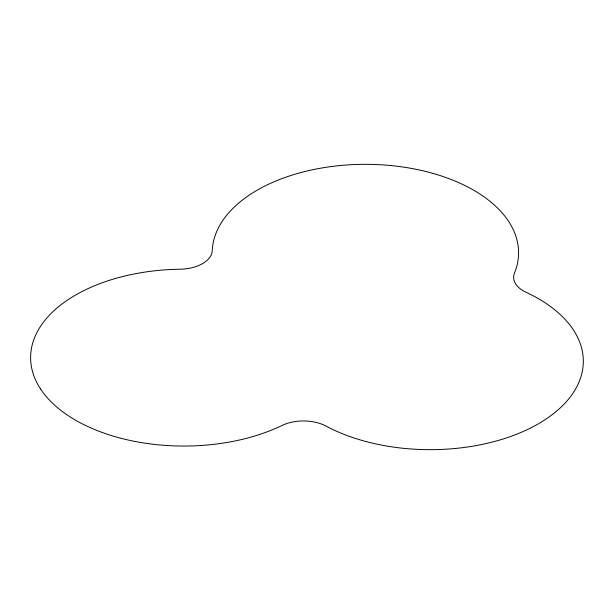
<?xml version="1.0" encoding="UTF-8"?>
<svg xmlns="http://www.w3.org/2000/svg" width="614" height="614" viewBox="0 0 614 614"><rect width="100%" height="100%" fill="white"/><g stroke="black" fill="none" stroke-linecap="round" stroke-linejoin="round"><path stroke-width="0.92" d="M40.486 388.862A153.178 88.439 0 0 0 282.133 425.418A33.148 19.134 0 0 1 325.965 426.062A153.178 88.439 0 0 0 546.092 419.024A153.178 88.439 0 0 0 526.037 292.272A33.148 19.134 0 0 1 514.524 272.977A153.178 88.439 0 0 0 384.909 165.051A153.178 88.439 0 0 0 212.267 250.558A33.148 19.134 0 0 1 179.956 269.216A153.178 88.439 0 0 0 40.486 388.862"/></g></svg>
